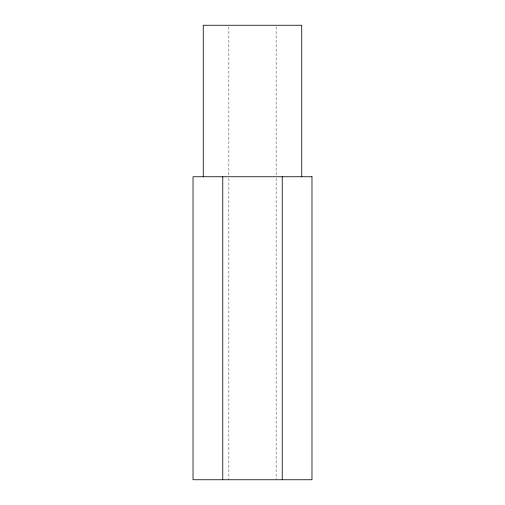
<?xml version="1.0" encoding="UTF-8"?>
<svg xmlns="http://www.w3.org/2000/svg" width="505" height="505" viewBox="0 0 505 505"><rect width="100%" height="100%" fill="white"/><g stroke="black" fill="none" stroke-linecap="round" stroke-linejoin="round"><path stroke-width="0.38" stroke-dasharray="2.52 1.89" d="M276.134 26.828L276.134 175.172M276.134 178.328L276.134 478.961M228.866 26.828L228.866 175.172M228.866 178.328L228.866 479.75"/><path stroke-width="0.76" d="M301.738 176.75L301.738 25.25L203.262 25.25L203.262 176.75M282.238 176.75L282.238 479.75M222.762 176.75L222.762 479.75M311.976 176.75L193.024 176.75L193.024 479.75L311.976 479.75L311.976 176.75"/></g></svg>
